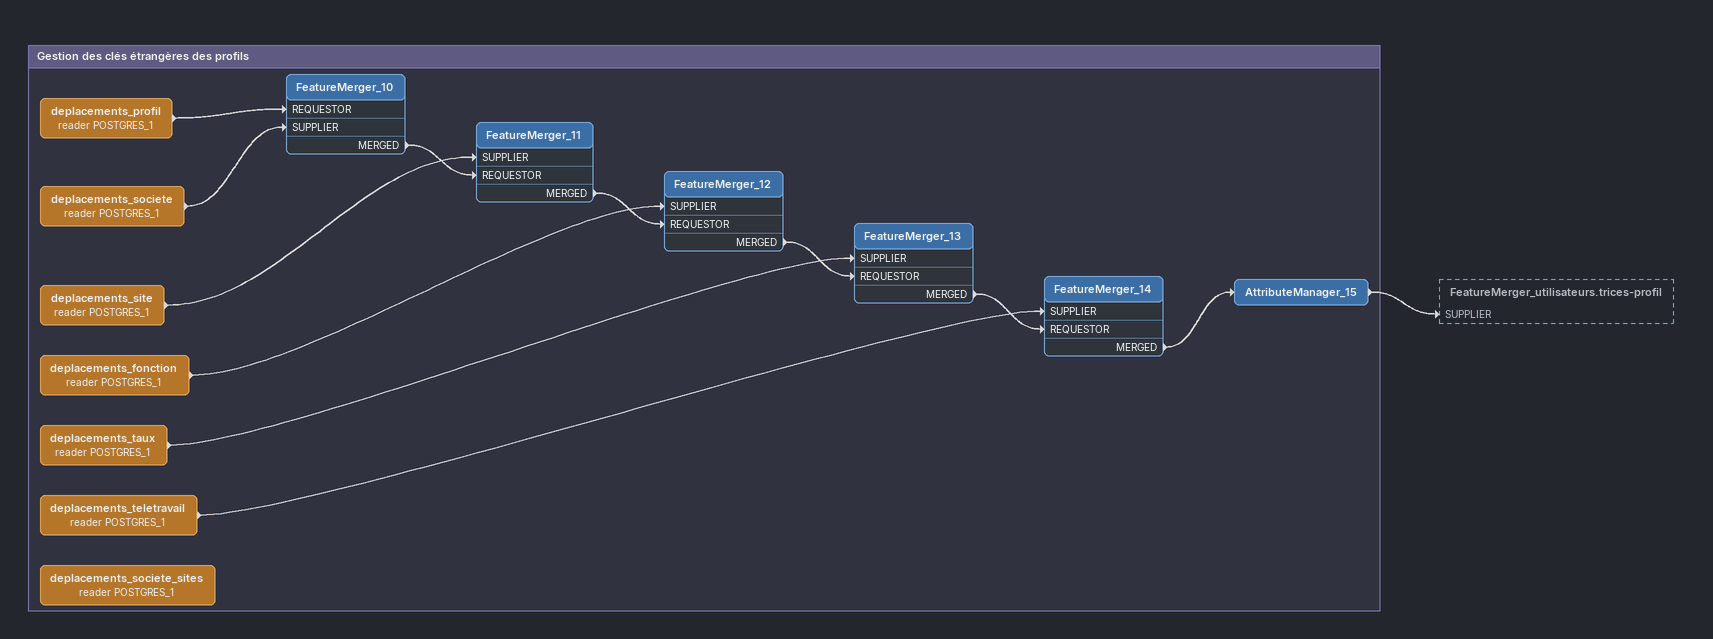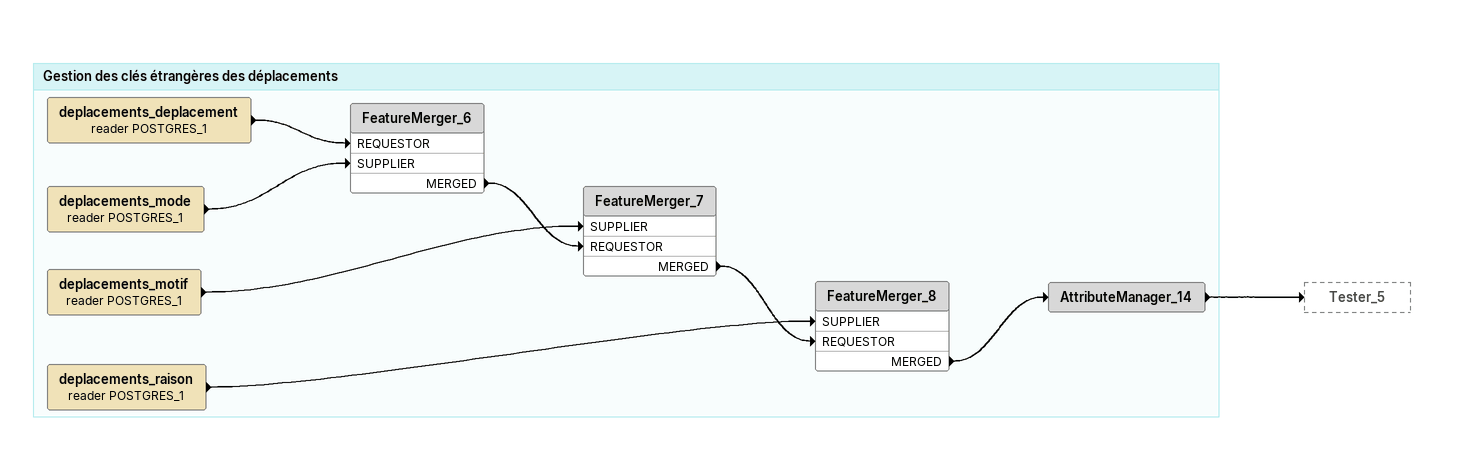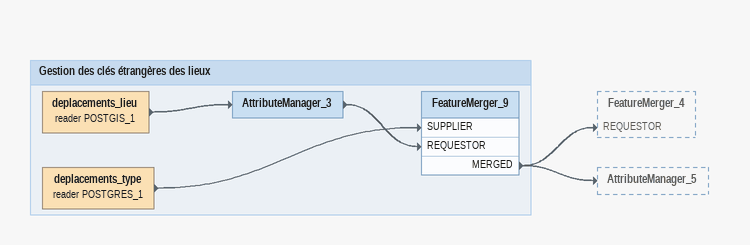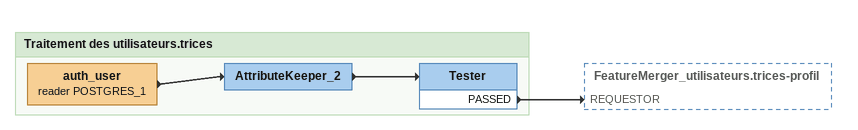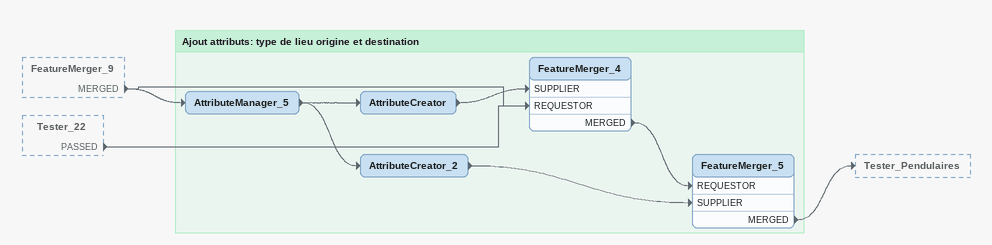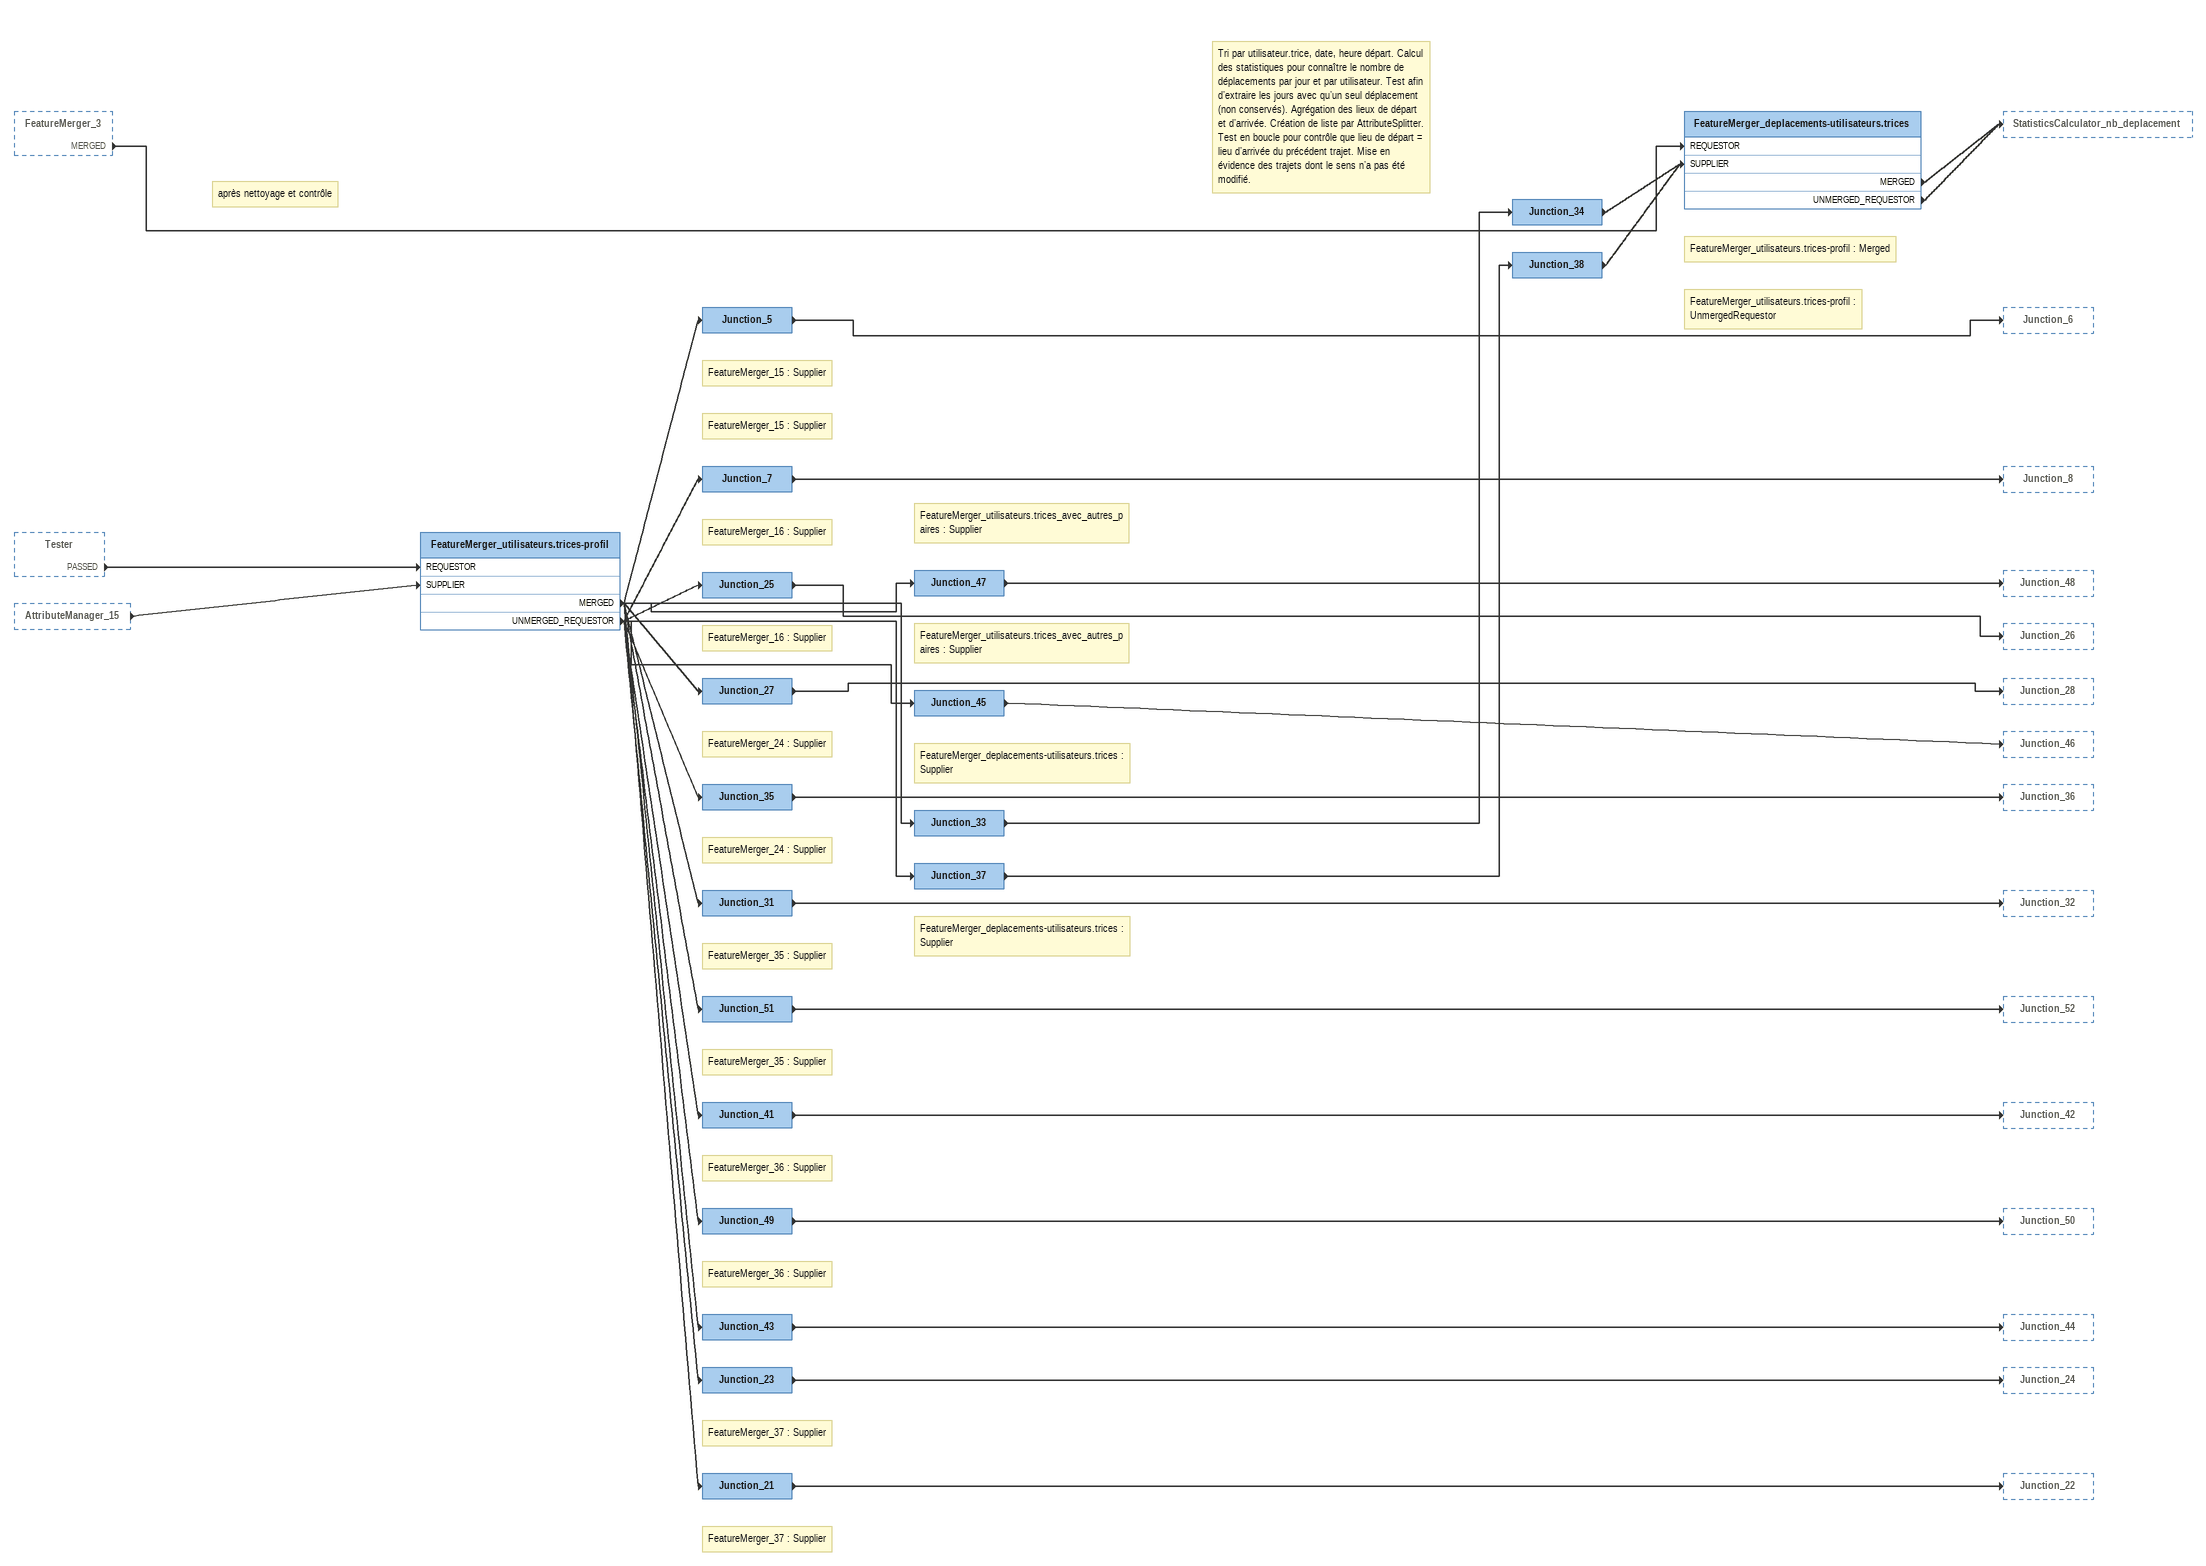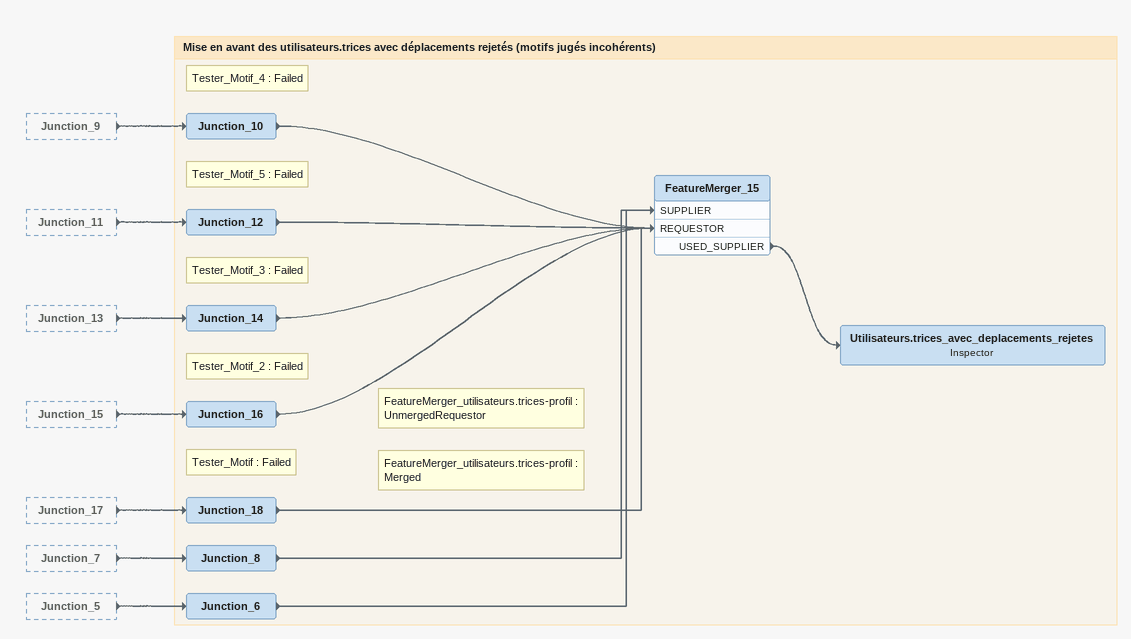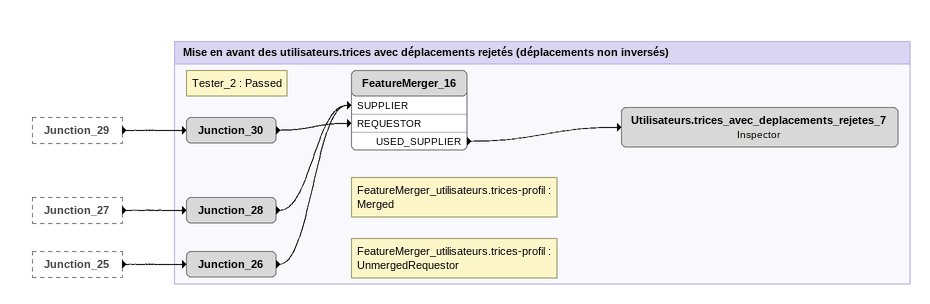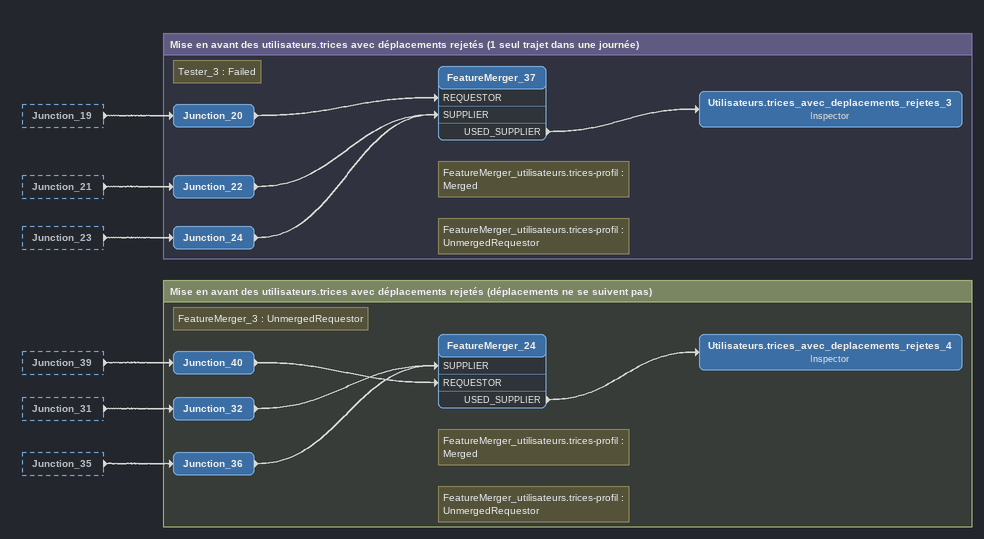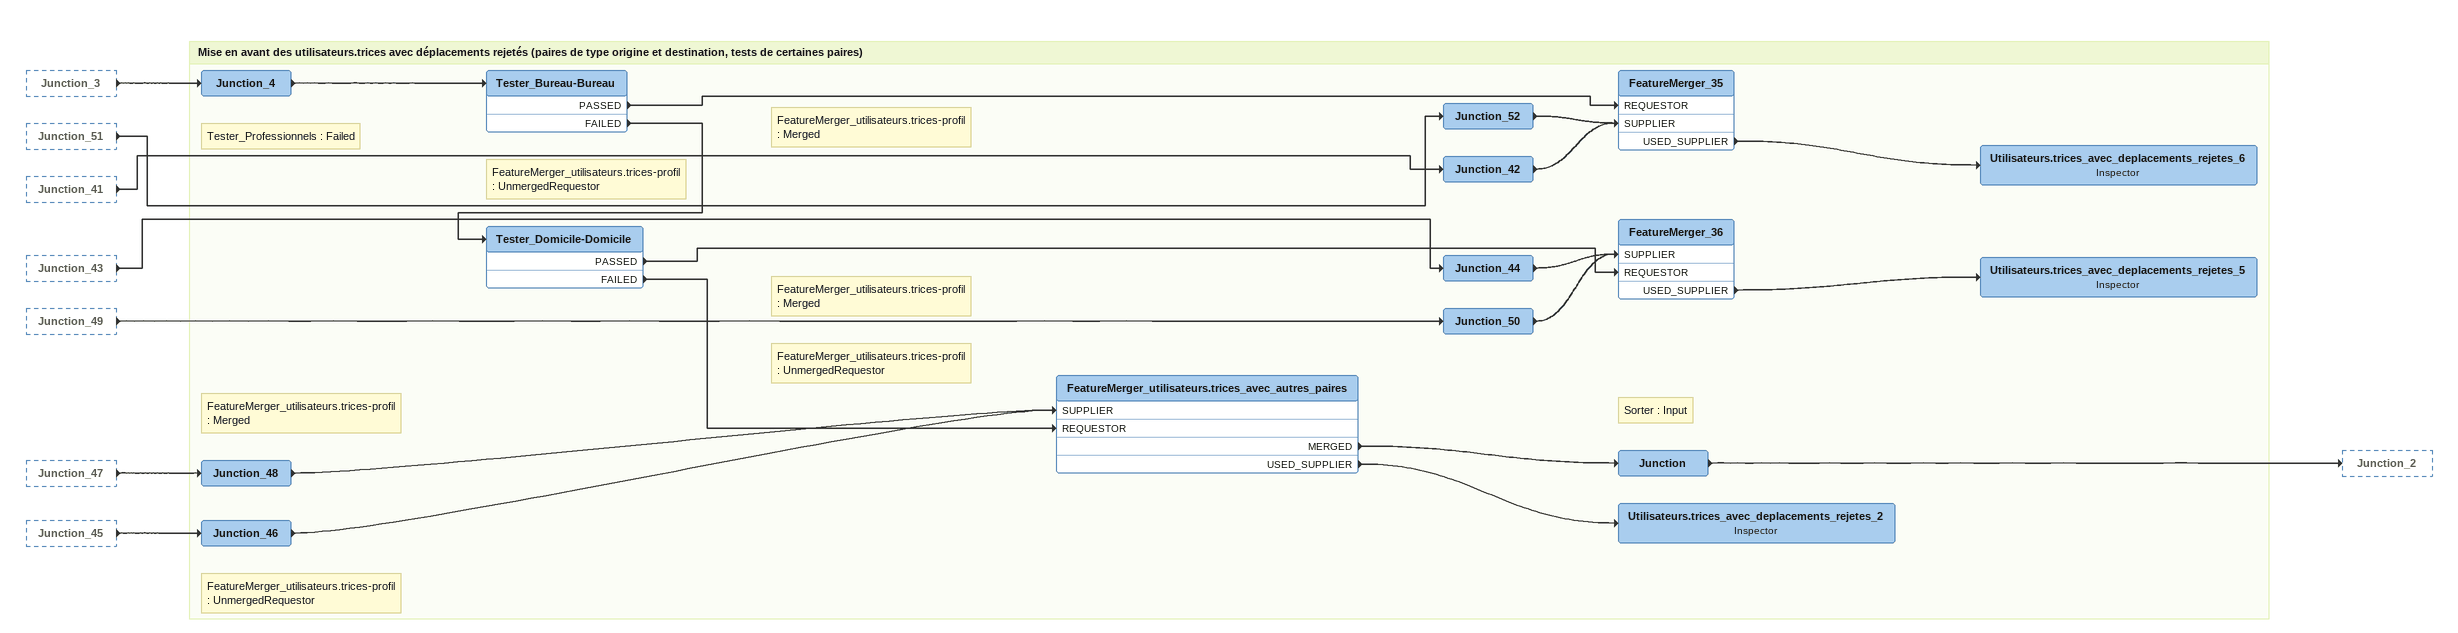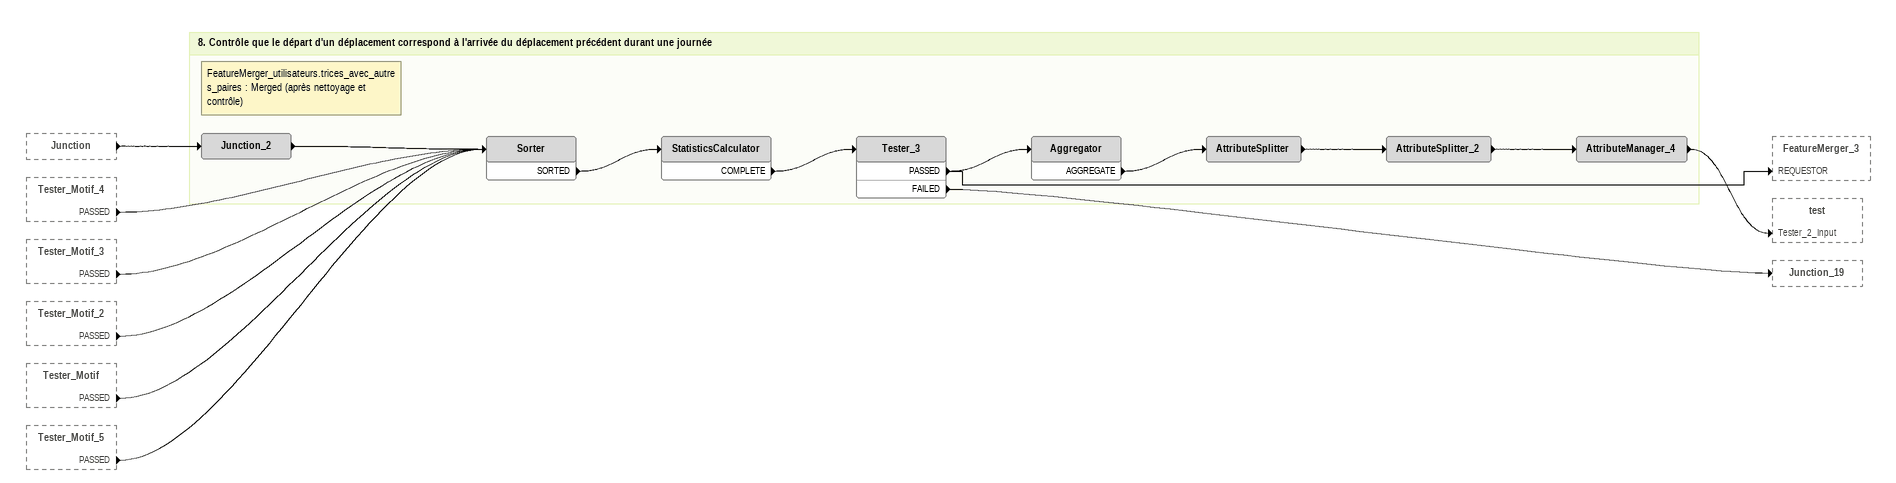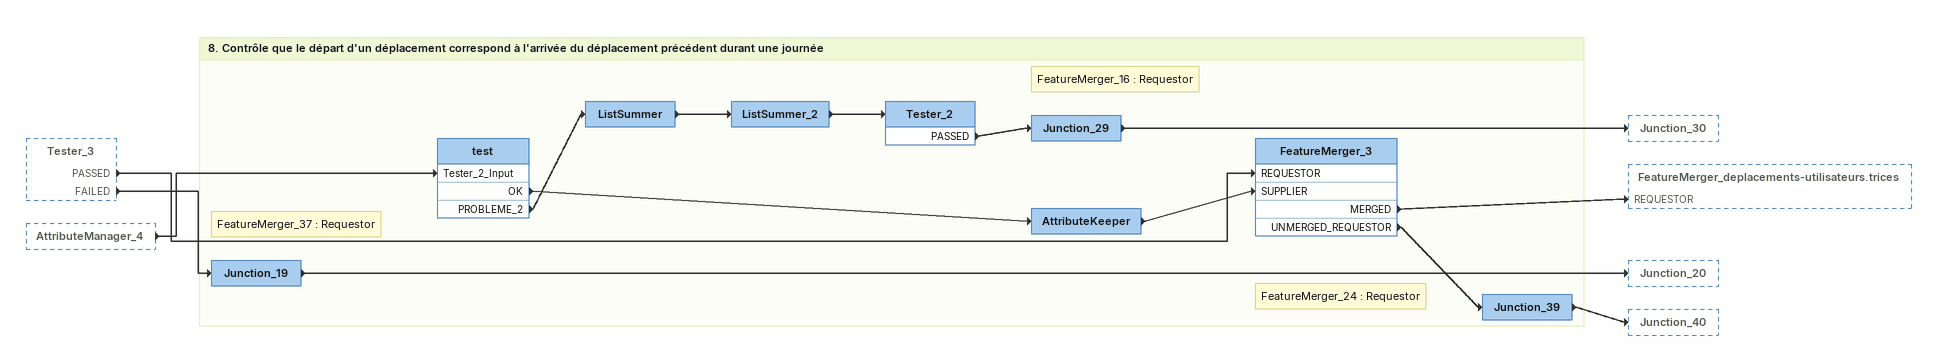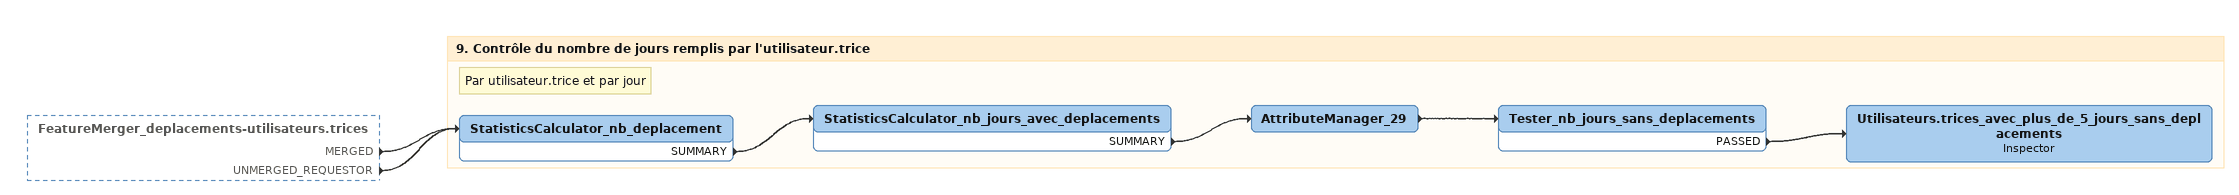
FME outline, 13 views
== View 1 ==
Bookmark: Gestion des clés étrangères des profils
deplacements_fonction (reader POSTGRES_1)
    -> FeatureMerger_12 [SUPPLIER]
deplacements_teletravail (reader POSTGRES_1)
    -> FeatureMerger_14 [SUPPLIER]
deplacements_societe_sites (reader POSTGRES_1)
deplacements_profil (reader POSTGRES_1)
    -> FeatureMerger_10 [REQUESTOR]
deplacements_societe (reader POSTGRES_1)
    -> FeatureMerger_10 [SUPPLIER]
FeatureMerger_10
    MERGED -> FeatureMerger_11 [REQUESTOR]
deplacements_site (reader POSTGRES_1)
    -> FeatureMerger_11 [SUPPLIER]
FeatureMerger_11
    MERGED -> FeatureMerger_12 [REQUESTOR]
FeatureMerger_12
    MERGED -> FeatureMerger_13 [REQUESTOR]
deplacements_taux (reader POSTGRES_1)
    -> FeatureMerger_13 [SUPPLIER]
FeatureMerger_13
    MERGED -> FeatureMerger_14 [REQUESTOR]
FeatureMerger_14
    MERGED -> AttributeManager_15
AttributeManager_15
    -> FeatureMerger_utilisateurs.trices-profil [SUPPLIER]

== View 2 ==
Bookmark: Gestion des clés étrangères des déplacements
deplacements_deplacement (reader POSTGRES_1)
    -> FeatureMerger_6 [REQUESTOR]
deplacements_mode (reader POSTGRES_1)
    -> FeatureMerger_6 [SUPPLIER]
FeatureMerger_6
    MERGED -> FeatureMerger_7 [REQUESTOR]
deplacements_motif (reader POSTGRES_1)
    -> FeatureMerger_7 [SUPPLIER]
FeatureMerger_7
    MERGED -> FeatureMerger_8 [REQUESTOR]
deplacements_raison (reader POSTGRES_1)
    -> FeatureMerger_8 [SUPPLIER]
FeatureMerger_8
    MERGED -> AttributeManager_14
AttributeManager_14
    -> Tester_5

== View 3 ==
Bookmark: Gestion des clés étrangères des lieux
deplacements_lieu (reader POSTGIS_1)
    -> AttributeManager_3
AttributeManager_3
    -> FeatureMerger_9 [REQUESTOR]
deplacements_type (reader POSTGRES_1)
    -> FeatureMerger_9 [SUPPLIER]
FeatureMerger_9
    MERGED -> FeatureMerger_4 [REQUESTOR]
    MERGED -> AttributeManager_5

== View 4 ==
Bookmark: Traitement des utilisateurs.trices
auth_user (reader POSTGRES_1)
    -> AttributeKeeper_2
AttributeKeeper_2
    -> Tester
Tester
    PASSED -> FeatureMerger_utilisateurs.trices-profil [REQUESTOR]

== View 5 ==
FeatureMerger_9 [outside]
    MERGED -> FeatureMerger_4 [REQUESTOR]
    MERGED -> AttributeManager_5
Tester_22 [outside]
    PASSED -> FeatureMerger_4 [REQUESTOR]

Bookmark: Ajout attributs: type de lieu origine et destination
AttributeManager_5
    -> AttributeCreator
    -> AttributeCreator_2
AttributeCreator
    -> FeatureMerger_4 [SUPPLIER]
FeatureMerger_4
    MERGED -> FeatureMerger_5 [REQUESTOR]
AttributeCreator_2
    -> FeatureMerger_5 [SUPPLIER]
FeatureMerger_5
    MERGED -> Tester_Pendulaires

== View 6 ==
FeatureMerger_3 [outside]
    MERGED -> FeatureMerger_deplacements-utilisateurs.trices [REQUESTOR]
Tester [outside]
    PASSED -> FeatureMerger_utilisateurs.trices-profil [REQUESTOR]
AttributeManager_15 [outside]
    -> FeatureMerger_utilisateurs.trices-profil [SUPPLIER]
FeatureMerger_utilisateurs.trices-profil
    MERGED -> Junction_5
    MERGED -> Junction_21
    MERGED -> Junction_27
    MERGED -> Junction_31
    MERGED -> Junction_33
    MERGED -> Junction_43
    MERGED -> Junction_47
    MERGED -> Junction_51
    UNMERGED_REQUESTOR -> Junction_7
    UNMERGED_REQUESTOR -> Junction_23
    UNMERGED_REQUESTOR -> Junction_25
    UNMERGED_REQUESTOR -> Junction_35
    UNMERGED_REQUESTOR -> Junction_37
    UNMERGED_REQUESTOR -> Junction_41
    UNMERGED_REQUESTOR -> Junction_45
    UNMERGED_REQUESTOR -> Junction_49
Note: après nettoyage et contrôle
Note: FeatureMerger_15 : Supplier
Junction_5
    -> Junction_6
Note: FeatureMerger_15 : Supplier
Junction_7
    -> Junction_8
Note: FeatureMerger_16 : Supplier
Junction_25
    -> Junction_26
Note: FeatureMerger_16 : Supplier
Junction_27
    -> Junction_28
Note: FeatureMerger_24 : Supplier
Junction_35
    -> Junction_36
Note: FeatureMerger_24 : Supplier
Junction_31
    -> Junction_32
Note: FeatureMerger_utilisateurs.trices_avec_autres_paires : Supplier
Junction_47
    -> Junction_48
Note: FeatureMerger_utilisateurs.trices_avec_autres_paires : Supplier
Junction_45
    -> Junction_46
Note: FeatureMerger_deplacements-utilisateurs.trices : Supplier
Junction_33
    -> Junction_34
Note: Tri par utilisateur.trice, date, heure départ. Calcul des statistiques pour connaître le nombre de déplacements par jour et par utilisateur. Test afin d’extraire les jours avec qu’un seul déplacement (non conservés). Agrégation des lieux de départ et d’arrivée. Création de liste par AttributeSplitter. Test en boucle pour contrôle que lieu de départ = lieu d’arrivée du précédent trajet. Mise en évidence des trajets dont le sens n’a pas été modifié.
Note: FeatureMerger_utilisateurs.trices-profil : Merged
Junction_34
    -> FeatureMerger_deplacements-utilisateurs.trices [SUPPLIER]
Note: FeatureMerger_deplacements-utilisateurs.trices : Supplier
Junction_37
    -> Junction_38
Note: FeatureMerger_utilisateurs.trices-profil : UnmergedRequestor
Junction_38
    -> FeatureMerger_deplacements-utilisateurs.trices [SUPPLIER]
FeatureMerger_deplacements-utilisateurs.trices
    MERGED -> StatisticsCalculator_nb_deplacement
    UNMERGED_REQUESTOR -> StatisticsCalculator_nb_deplacement
Note: FeatureMerger_35 : Supplier
Junction_51
    -> Junction_52
Note: FeatureMerger_35 : Supplier
Junction_41
    -> Junction_42
Note: FeatureMerger_36 : Supplier
Junction_49
    -> Junction_50
Note: FeatureMerger_36 : Supplier
Junction_43
    -> Junction_44
Note: FeatureMerger_37 : Supplier
Junction_23
    -> Junction_24
Note: FeatureMerger_37 : Supplier
Junction_21
    -> Junction_22

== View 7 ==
Junction_9 [outside]
    -> Junction_10
Junction_11 [outside]
    -> Junction_12
Junction_13 [outside]
    -> Junction_14
Junction_15 [outside]
    -> Junction_16
Junction_17 [outside]
    -> Junction_18
Junction_7 [outside]
    -> Junction_8
Junction_5 [outside]
    -> Junction_6

Bookmark: Mise en avant des utilisateurs.trices avec déplacements rejetés (motifs jugés incohérents)
Note: Tester_Motif : Failed
Junction_18
    -> FeatureMerger_15 [REQUESTOR]
Note: Tester_Motif_2 : Failed
Junction_16
    -> FeatureMerger_15 [REQUESTOR]
Note: Tester_Motif_3 : Failed
Junction_14
    -> FeatureMerger_15 [REQUESTOR]
Note: Tester_Motif_5 : Failed
Junction_12
    -> FeatureMerger_15 [REQUESTOR]
Note: Tester_Motif_4 : Failed
Junction_10
    -> FeatureMerger_15 [REQUESTOR]
Note: FeatureMerger_utilisateurs.trices-profil : Merged
Junction_6
    -> FeatureMerger_15 [SUPPLIER]
Note: FeatureMerger_utilisateurs.trices-profil : UnmergedRequestor
Junction_8
    -> FeatureMerger_15 [SUPPLIER]
FeatureMerger_15
    USED_SUPPLIER -> Utilisateurs.trices_avec_deplacements_rejetes
Utilisateurs.trices_avec_deplacements_rejetes: Inspector

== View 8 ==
Junction_29 [outside]
    -> Junction_30
Junction_27 [outside]
    -> Junction_28
Junction_25 [outside]
    -> Junction_26

Bookmark: Mise en avant des utilisateurs.trices avec déplacements rejetés (déplacements non inversés)
Note: FeatureMerger_utilisateurs.trices-profil : UnmergedRequestor
Junction_26
    -> FeatureMerger_16 [SUPPLIER]
Note: FeatureMerger_utilisateurs.trices-profil : Merged
Junction_28
    -> FeatureMerger_16 [SUPPLIER]
Note: Tester_2 : Passed
Junction_30
    -> FeatureMerger_16 [REQUESTOR]
FeatureMerger_16
    USED_SUPPLIER -> Utilisateurs.trices_avec_deplacements_rejetes_7
Utilisateurs.trices_avec_deplacements_rejetes_7: Inspector

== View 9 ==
Junction_19 [outside]
    -> Junction_20
Junction_21 [outside]
    -> Junction_22
Junction_23 [outside]
    -> Junction_24
Junction_39 [outside]
    -> Junction_40
Junction_31 [outside]
    -> Junction_32
Junction_35 [outside]
    -> Junction_36

Bookmark: Mise en avant des utilisateurs.trices avec déplacements rejetés (déplacements ne se suivent pas)
Note: FeatureMerger_utilisateurs.trices-profil : UnmergedRequestor
Junction_36
    -> FeatureMerger_24 [SUPPLIER]
Note: FeatureMerger_utilisateurs.trices-profil : Merged
Junction_32
    -> FeatureMerger_24 [SUPPLIER]
Note: FeatureMerger_3 : UnmergedRequestor
Junction_40
    -> FeatureMerger_24 [REQUESTOR]
FeatureMerger_24
    USED_SUPPLIER -> Utilisateurs.trices_avec_deplacements_rejetes_4
Utilisateurs.trices_avec_deplacements_rejetes_4: Inspector

Bookmark: Mise en avant des utilisateurs.trices avec déplacements rejetés (1 seul trajet dans une journée)
Note: Tester_3 : Failed
Junction_20
    -> FeatureMerger_37 [REQUESTOR]
Note: FeatureMerger_utilisateurs.trices-profil : UnmergedRequestor
Junction_24
    -> FeatureMerger_37 [SUPPLIER]
Note: FeatureMerger_utilisateurs.trices-profil : Merged
Junction_22
    -> FeatureMerger_37 [SUPPLIER]
FeatureMerger_37
    USED_SUPPLIER -> Utilisateurs.trices_avec_deplacements_rejetes_3
Utilisateurs.trices_avec_deplacements_rejetes_3: Inspector

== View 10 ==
Junction_3 [outside]
    -> Junction_4
Junction_51 [outside]
    -> Junction_52
Junction_41 [outside]
    -> Junction_42
Junction_43 [outside]
    -> Junction_44
Junction_49 [outside]
    -> Junction_50
Junction_47 [outside]
    -> Junction_48
Junction_45 [outside]
    -> Junction_46

Bookmark: Mise en avant des utilisateurs.trices avec déplacements rejetés (paires de type origine et destination, tests de certaines paires)
Note: Tester_Professionnels : Failed
Junction_4
    -> Tester_Bureau-Bureau
Tester_Bureau-Bureau
    PASSED -> FeatureMerger_35 [REQUESTOR]
    FAILED -> Tester_Domicile-Domicile
Tester_Domicile-Domicile
    PASSED -> FeatureMerger_36 [REQUESTOR]
    FAILED -> FeatureMerger_utilisateurs.trices_avec_autres_paires [REQUESTOR]
Note: FeatureMerger_utilisateurs.trices-profil : Merged
Junction_48
    -> FeatureMerger_utilisateurs.trices_avec_autres_paires [SUPPLIER]
Note: FeatureMerger_utilisateurs.trices-profil : UnmergedRequestor
Junction_46
    -> FeatureMerger_utilisateurs.trices_avec_autres_paires [SUPPLIER]
FeatureMerger_utilisateurs.trices_avec_autres_paires
    MERGED -> Junction
    USED_SUPPLIER -> Utilisateurs.trices_avec_deplacements_rejetes_2
Note: Sorter : Input
Junction
    -> Junction_2
Utilisateurs.trices_avec_deplacements_rejetes_2: Inspector
Note: FeatureMerger_utilisateurs.trices-profil : Merged
Junction_52
    -> FeatureMerger_35 [SUPPLIER]
Note: FeatureMerger_utilisateurs.trices-profil : UnmergedRequestor
Junction_42
    -> FeatureMerger_35 [SUPPLIER]
FeatureMerger_35
    USED_SUPPLIER -> Utilisateurs.trices_avec_deplacements_rejetes_6
Utilisateurs.trices_avec_deplacements_rejetes_6: Inspector
Note: FeatureMerger_utilisateurs.trices-profil : UnmergedRequestor
Junction_50
    -> FeatureMerger_36 [SUPPLIER]
Note: FeatureMerger_utilisateurs.trices-profil : Merged
Junction_44
    -> FeatureMerger_36 [SUPPLIER]
FeatureMerger_36
    USED_SUPPLIER -> Utilisateurs.trices_avec_deplacements_rejetes_5
Utilisateurs.trices_avec_deplacements_rejetes_5: Inspector

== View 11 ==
Junction [outside]
    -> Junction_2
Tester_Motif_4 [outside]
    PASSED -> Sorter
Tester_Motif_3 [outside]
    PASSED -> Sorter
Tester_Motif_2 [outside]
    PASSED -> Sorter
Tester_Motif [outside]
    PASSED -> Sorter
Tester_Motif_5 [outside]
    PASSED -> Sorter

Bookmark: 8. Contrôle que le départ d'un déplacement correspond à l'arrivée du déplacement précédent durant une journée
Note: FeatureMerger_utilisateurs.trices_avec_autres_paires : Merged (après nettoyage et contrôle)
Junction_2
    -> Sorter
Sorter
    SORTED -> StatisticsCalculator
StatisticsCalculator
    COMPLETE -> Tester_3
Tester_3
    PASSED -> Aggregator
    PASSED -> FeatureMerger_3 [REQUESTOR]
    FAILED -> Junction_19
Aggregator
    AGGREGATE -> AttributeSplitter
AttributeSplitter
    -> AttributeSplitter_2
AttributeSplitter_2
    -> AttributeManager_4
AttributeManager_4
    -> test [Tester_2_Input]

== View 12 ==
Tester_3 [outside]
    PASSED -> FeatureMerger_3 [REQUESTOR]
    FAILED -> Junction_19
AttributeManager_4 [outside]
    -> test [Tester_2_Input]

Bookmark: 8. Contrôle que le départ d'un déplacement correspond à l'arrivée du déplacement précédent durant une journée
test
    OK -> AttributeKeeper
    PROBLEME_2 -> ListSummer
ListSummer
    -> ListSummer_2
ListSummer_2
    -> Tester_2
Tester_2
    PASSED -> Junction_29
Note: FeatureMerger_16 : Requestor
Junction_29
    -> Junction_30
AttributeKeeper
    -> FeatureMerger_3 [SUPPLIER]
FeatureMerger_3
    MERGED -> FeatureMerger_deplacements-utilisateurs.trices [REQUESTOR]
    UNMERGED_REQUESTOR -> Junction_39
Note: FeatureMerger_24 : Requestor
Junction_39
    -> Junction_40
Note: FeatureMerger_37 : Requestor
Junction_19
    -> Junction_20

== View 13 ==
FeatureMerger_deplacements-utilisateurs.trices [outside]
    MERGED -> StatisticsCalculator_nb_deplacement
    UNMERGED_REQUESTOR -> StatisticsCalculator_nb_deplacement

Bookmark: 9. Contrôle du nombre de jours remplis par l'utilisateur.trice
Note: Par utilisateur.trice et par jour
StatisticsCalculator_nb_deplacement
    SUMMARY -> StatisticsCalculator_nb_jours_avec_deplacements
StatisticsCalculator_nb_jours_avec_deplacements
    SUMMARY -> AttributeManager_29
AttributeManager_29
    -> Tester_nb_jours_sans_deplacements
Tester_nb_jours_sans_deplacements
    PASSED -> Utilisateurs.trices_avec_plus_de_5_jours_sans_deplacements
Utilisateurs.trices_avec_plus_de_5_jours_sans_deplacements: Inspector
